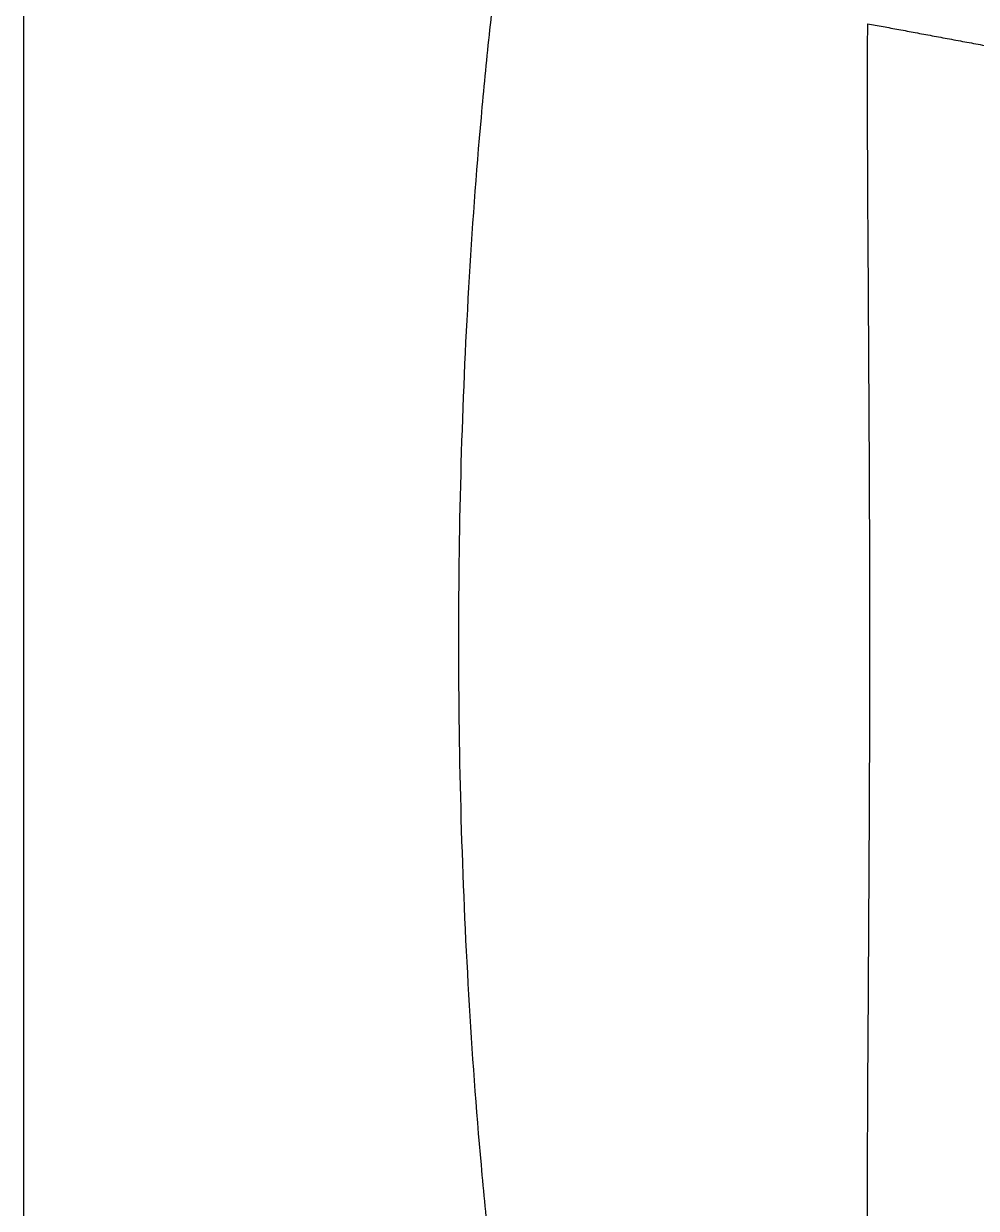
# Model space of a CAD drawing. Extents: x 398 to 508, y 623 to 782.
# Drawn here: x 420.59 to 435.76, y 704.62 to 723.5 of the extents above; entities that cross this region are included whole.
import ezdxf

# ---------------------------------------------------------------- set-up
doc = ezdxf.new("R2010")
doc.units = 0
doc.header["$MEASUREMENT"] = 0
doc.layers.add('GEOMETRY', color=2, linetype='Continuous', lineweight=25)

msp = doc.modelspace()

# ---------------------------------------------------------------- linework, layer by layer
at = {"layer": 'GEOMETRY'}
for points, knots in [([(420.592, 702.51), (420.592, 702.546), (420.592, 702.617), (420.592, 702.724), (420.592, 702.831), (420.592, 702.938), (420.592, 703.044), (420.592, 703.15), (420.592, 703.256), (420.592, 703.361), (420.592, 703.467), (420.592, 703.572), (420.592, 703.676), (420.592, 703.781), (420.592, 703.885), (420.592, 703.989), (420.592, 704.093), (420.592, 704.197), (420.592, 704.3), (420.592, 704.403), (420.592, 704.506), (420.592, 704.608), (420.592, 704.711), (420.592, 704.813), (420.592, 704.914), (420.592, 705.016), (420.592, 705.117), (420.592, 705.415), (420.592, 705.911), (420.592, 706.605), (420.592, 707.298), (420.592, 708.23), (420.592, 709.404), (420.592, 710.823), (420.592, 712.241), (420.592, 713.654), (420.592, 715.063), (420.592, 716.471), (420.592, 717.881), (420.592, 719.052), (420.592, 719.984), (420.592, 720.681), (420.592, 721.379), (420.592, 721.913), (420.592, 722.283), (420.592, 722.49), (420.592, 722.697), (420.592, 722.905), (420.592, 723.113), (420.592, 723.322), (420.592, 723.531), (420.592, 723.742), (420.592, 723.952), (420.592, 724.164), (420.592, 724.375), (420.592, 724.588), (420.592, 724.729), (420.592, 724.8)], [0, 0, 0, 0, 0.00501, 0.010003, 0.01498, 0.01994, 0.024883, 0.029809, 0.034719, 0.039611, 0.044488, 0.049347, 0.054189, 0.059015, 0.063825, 0.068617, 0.073393, 0.078153, 0.082896, 0.087622, 0.092331, 0.097025, 0.101701, 0.106361, 0.111005, 0.115632, 0.120243, 0.124837, 0.156409, 0.187748, 0.218861, 0.249751, 0.312823, 0.375526, 0.437934, 0.500112, 0.561809, 0.623776, 0.686082, 0.7488, 0.779876, 0.811174, 0.842701, 0.874463, 0.88384, 0.893264, 0.902733, 0.912249, 0.921812, 0.93142, 0.941076, 0.950779, 0.960528, 0.970325, 0.980169, 0.990061, 1, 1, 1, 1]), ([(428.15, 724.593), (428.149, 724.586), (428.148, 724.58), (428.145, 724.554), (428.139, 724.508), (428.134, 724.462), (428.124, 724.383), (428.118, 724.33), (428.099, 724.171), (428.087, 724.065), (428.05, 723.746), (428.026, 723.531), (427.958, 722.883), (427.915, 722.445), (427.797, 721.115), (427.73, 720.209), (427.624, 718.368), (427.583, 717.434), (427.53, 715.551), (427.516, 714.603), (427.516, 712.707), (427.53, 711.759), (427.583, 709.877), (427.624, 708.943), (427.73, 707.102), (427.797, 706.195), (427.915, 704.866), (427.958, 704.428), (428.026, 703.78), (428.05, 703.565), (428.087, 703.245), (428.099, 703.139), (428.118, 702.981), (428.124, 702.928), (428.134, 702.849), (428.139, 702.803), (428.145, 702.757), (428.148, 702.731), (428.149, 702.724), (428.15, 702.718)], [0, 0, 0, 0, 0.000977, 0.000977, 0.003906, 0.007812, 0.007812, 0.015625, 0.015625, 0.03125, 0.03125, 0.0625, 0.0625, 0.125, 0.125, 0.25, 0.25, 0.375, 0.375, 0.5, 0.5, 0.625, 0.625, 0.75, 0.75, 0.875, 0.875, 0.9375, 0.9375, 0.96875, 0.96875, 0.984375, 0.984375, 0.992188, 0.992188, 0.996094, 0.999023, 0.999023, 1, 1, 1, 1]), ([(434.035, 703.815), (434.033, 704.219), (434.031, 705.028), (434.037, 706.654), (434.051, 708.7), (434.065, 711.173), (434.071, 713.655), (434.065, 716.138), (434.051, 718.611), (434.037, 720.657), (434.031, 722.282), (434.033, 723.091), (434.035, 723.495)], [0, 0, 0, 0, 0.0625, 0.125, 0.25, 0.375, 0.5, 0.625, 0.75, 0.875, 0.9375, 1, 1, 1, 1]), ([(434.035, 723.495), (434.115, 723.48), (434.278, 723.45), (434.531, 723.403), (434.792, 723.354), (435.06, 723.304), (435.335, 723.253), (435.615, 723.201), (435.899, 723.148), (436.139, 723.103), (436.332, 723.066), (436.454, 723.044), (436.539, 723.028), (436.575, 723.021), (436.587, 723.019)], [0, 0, 0, 0, 0.0625, 0.125, 0.1875, 0.25, 0.3125, 0.375, 0.4375, 0.5, 0.53125, 0.5625, 0.578125, 0.5856345, 0.5856345, 0.5856345, 0.5856345])]:
    msp.add_open_spline(points, degree=3, knots=knots, dxfattribs=at)

doc.saveas('drawing.dxf')
